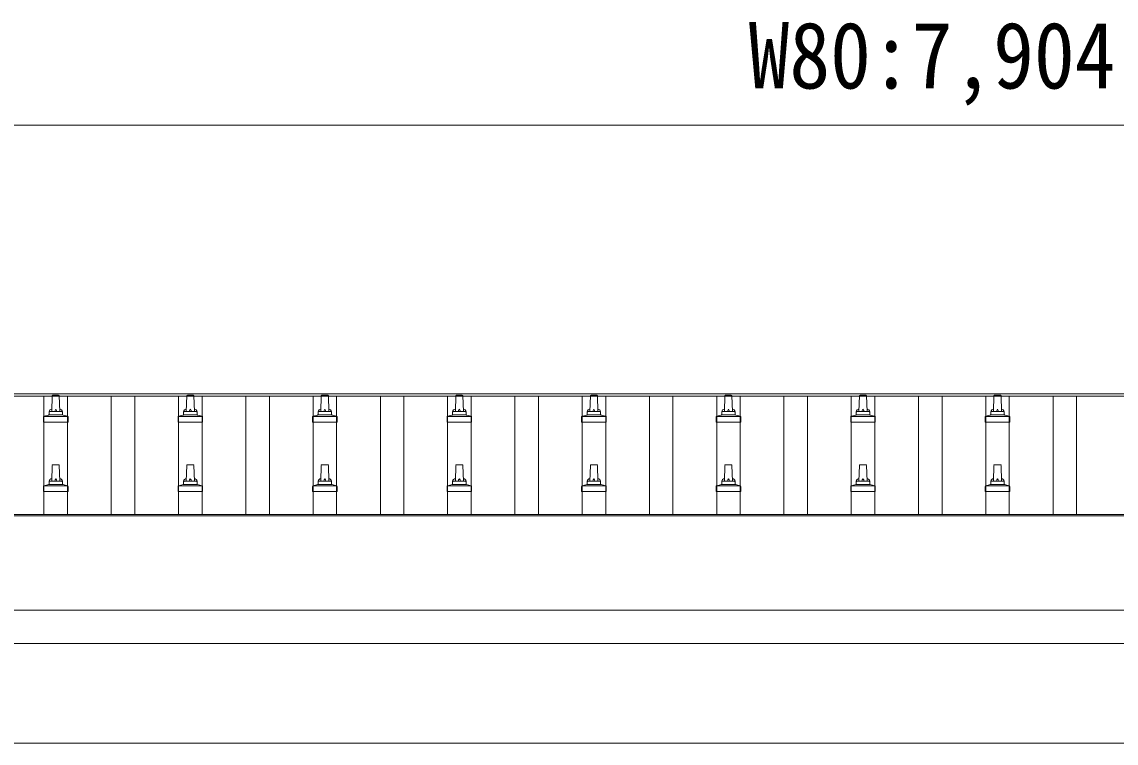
# Model space of a CAD drawing. Units: millimetres, scale not verified. Extents: x -14053 to 14053, y -9700 to 9700.
# Drawn here: x -6951 to -5324, y 3196 to 4268 of the extents above; entities that cross this region are included whole.
import ezdxf
from ezdxf.enums import TextEntityAlignment as Align

# ---------------------------------------------------------------- set-up
doc = ezdxf.new("R2010")
doc.units = ezdxf.units.MM
doc.header["$LTSCALE"] = 50
for name, color, linetype, lineweight in [('0-2_建具', 4, 'Continuous', 9), ('0-6_手摺', 5, 'Continuous', 5), ('0-8_外構', 6, 'Continuous', 9)]:
    doc.layers.add(name, color=color, linetype=linetype, lineweight=lineweight)
doc.styles.add('ＭＳ ゴシック', font='')
doc.styles.get('ＭＳ ゴシック').set_extended_font_data('MS Gothic')

msp = doc.modelspace()

# ---------------------------------------------------------------- linework, layer by layer
at = {"layer": '0-2_建具'}
for p, q in [((-9523.51, 3715.18), (-1677.51, 3715.18)), ((-9523.51, 3711.59), (-1677.51, 3711.59)), ((-6918.01, 3535.57), (-6918.01, 3711.59)), ((-6883.01, 3535.57), (-6883.01, 3711.59)), ((-6818.01, 3535.57), (-6818.01, 3711.59)), ((-6783.01, 3535.57), (-6783.01, 3711.59)), ((-6718.01, 3535.57), (-6718.01, 3711.59)), ((-6683.01, 3535.57), (-6683.01, 3711.59)), ((-6618.01, 3535.57), (-6618.01, 3711.59)), ((-6583.01, 3535.57), (-6583.01, 3711.59)), ((-6518.01, 3535.57), (-6518.01, 3711.59)), ((-6483.01, 3535.57), (-6483.01, 3711.59)), ((-6418.01, 3535.57), (-6418.01, 3711.59)), ((-6383.01, 3535.57), (-6383.01, 3711.59)), ((-6318.01, 3535.57), (-6318.01, 3711.59)), ((-6283.01, 3535.57), (-6283.01, 3711.59)), ((-6218.01, 3535.57), (-6218.01, 3711.59)), ((-6183.01, 3535.57), (-6183.01, 3711.59)), ((-6118.01, 3535.57), (-6118.01, 3711.59)), ((-6083.01, 3535.57), (-6083.01, 3711.59)), ((-6018.01, 3535.57), (-6018.01, 3711.59)), ((-5983.01, 3535.57), (-5983.01, 3711.59)), ((-5918.01, 3535.57), (-5918.01, 3711.59)), ((-5883.01, 3535.57), (-5883.01, 3711.59)), ((-5818.01, 3535.57), (-5818.01, 3711.59)), ((-5783.01, 3535.57), (-5783.01, 3711.59)), ((-5718.01, 3535.57), (-5718.01, 3711.59)), ((-5683.01, 3535.57), (-5683.01, 3711.59)), ((-5618.01, 3535.57), (-5618.01, 3711.59)), ((-5583.01, 3535.57), (-5583.01, 3711.59)), ((-5518.01, 3535.57), (-5518.01, 3711.59)), ((-5483.01, 3535.57), (-5483.01, 3711.59)), ((-5418.01, 3535.57), (-5418.01, 3711.59)), ((-5383.01, 3535.57), (-5383.01, 3711.59)), ((-3523.01, 3535.57), (-9521.51, 3535.57)), ((-9521.51, 3533.68), (-1679.51, 3533.68)), ((-9521.51, 3393.79), (-3523.01, 3393.79)), ((-3523.01, 3343.97), (-9521.51, 3343.97)), ((-3515.51, 3196.06), (-9405.59, 3196.06))]:
    msp.add_line(p, q, dxfattribs=at)
at = {"layer": '0-6_手摺'}
for p, q in [((-6906.51, 3688.66), (-6905.78, 3712.18)), ((-6904.78, 3713.16), (-6896.23, 3713.16)), ((-6895.23, 3712.18), (-6894.51, 3688.66)), ((-6706.51, 3688.66), (-6705.78, 3712.18)), ((-6704.78, 3713.16), (-6696.23, 3713.16)), ((-6695.23, 3712.18), (-6694.51, 3688.66)), ((-6506.51, 3688.66), (-6505.78, 3712.18)), ((-6504.78, 3713.16), (-6496.23, 3713.16)), ((-6495.23, 3712.18), (-6494.51, 3688.66)), ((-6306.51, 3688.66), (-6305.78, 3712.18)), ((-6304.78, 3713.16), (-6296.23, 3713.16)), ((-6295.23, 3712.18), (-6294.51, 3688.66)), ((-6106.51, 3688.66), (-6105.78, 3712.18)), ((-6104.78, 3713.16), (-6096.23, 3713.16)), ((-6095.23, 3712.18), (-6094.51, 3688.66)), ((-5906.51, 3688.66), (-5905.78, 3712.18)), ((-5904.78, 3713.16), (-5896.23, 3713.16)), ((-5895.23, 3712.18), (-5894.51, 3688.66)), ((-5706.51, 3688.66), (-5705.78, 3712.18)), ((-5704.78, 3713.16), (-5696.23, 3713.16)), ((-5695.23, 3712.18), (-5694.51, 3688.66)), ((-5506.51, 3688.66), (-5505.78, 3712.18)), ((-5504.78, 3713.16), (-5496.23, 3713.16)), ((-5495.23, 3712.18), (-5494.51, 3688.66)), ((-6918.76, 3673.16), (-6918.76, 3680.87)), ((-6918.38, 3681.66), (-6882.64, 3681.66)), ((-6917.99, 3681.84), (-6911.27, 3683.47)), ((-6910.89, 3683.66), (-6890.13, 3683.66)), ((-6910.51, 3684.45), (-6910.51, 3688.66)), ((-6909.51, 3688.66), (-6891.51, 3688.66)), ((-6890.51, 3684.45), (-6890.51, 3688.66)), ((-6883.02, 3681.84), (-6889.74, 3683.47)), ((-6882.26, 3673.16), (-6882.26, 3680.87)), ((-6718.76, 3673.16), (-6718.76, 3680.87)), ((-6718.38, 3681.66), (-6682.64, 3681.66)), ((-6717.99, 3681.84), (-6711.27, 3683.47)), ((-6710.89, 3683.66), (-6690.13, 3683.66)), ((-6710.51, 3684.45), (-6710.51, 3688.66)), ((-6709.51, 3688.66), (-6691.51, 3688.66)), ((-6690.51, 3684.45), (-6690.51, 3688.66)), ((-6683.02, 3681.84), (-6689.74, 3683.47)), ((-6682.26, 3673.16), (-6682.26, 3680.87)), ((-6518.76, 3673.16), (-6518.76, 3680.87)), ((-6518.38, 3681.66), (-6482.64, 3681.66)), ((-6517.99, 3681.84), (-6511.27, 3683.47)), ((-6510.89, 3683.66), (-6490.13, 3683.66)), ((-6510.51, 3684.45), (-6510.51, 3688.66)), ((-6509.51, 3688.66), (-6491.51, 3688.66)), ((-6490.51, 3684.45), (-6490.51, 3688.66)), ((-6483.02, 3681.84), (-6489.74, 3683.47)), ((-6482.26, 3673.16), (-6482.26, 3680.87)), ((-6318.76, 3673.16), (-6318.76, 3680.87)), ((-6318.38, 3681.66), (-6282.64, 3681.66)), ((-6317.99, 3681.84), (-6311.27, 3683.47)), ((-6310.89, 3683.66), (-6290.13, 3683.66)), ((-6310.51, 3684.45), (-6310.51, 3688.66)), ((-6309.51, 3688.66), (-6291.51, 3688.66)), ((-6290.51, 3684.45), (-6290.51, 3688.66)), ((-6283.02, 3681.84), (-6289.74, 3683.47)), ((-6282.26, 3673.16), (-6282.26, 3680.87)), ((-6118.76, 3673.16), (-6118.76, 3680.87)), ((-6118.38, 3681.66), (-6082.64, 3681.66)), ((-6117.99, 3681.84), (-6111.27, 3683.47)), ((-6110.89, 3683.66), (-6090.13, 3683.66)), ((-6110.51, 3684.45), (-6110.51, 3688.66)), ((-6109.51, 3688.66), (-6091.51, 3688.66)), ((-6090.51, 3684.45), (-6090.51, 3688.66)), ((-6083.02, 3681.84), (-6089.74, 3683.47)), ((-6082.26, 3673.16), (-6082.26, 3680.87)), ((-5918.76, 3673.16), (-5918.76, 3680.87)), ((-5918.38, 3681.66), (-5882.64, 3681.66)), ((-5917.99, 3681.84), (-5911.27, 3683.47)), ((-5910.89, 3683.66), (-5890.13, 3683.66)), ((-5910.51, 3684.45), (-5910.51, 3688.66)), ((-5909.51, 3688.66), (-5891.51, 3688.66)), ((-5890.51, 3684.45), (-5890.51, 3688.66)), ((-5883.02, 3681.84), (-5889.74, 3683.47)), ((-5882.26, 3673.16), (-5882.26, 3680.87)), ((-5718.76, 3673.16), (-5718.76, 3680.87)), ((-5718.38, 3681.66), (-5682.64, 3681.66)), ((-5717.99, 3681.84), (-5711.27, 3683.47)), ((-5710.89, 3683.66), (-5690.13, 3683.66)), ((-5710.51, 3684.45), (-5710.51, 3688.66)), ((-5709.51, 3688.66), (-5691.51, 3688.66)), ((-5690.51, 3684.45), (-5690.51, 3688.66)), ((-5683.02, 3681.84), (-5689.74, 3683.47)), ((-5682.26, 3673.16), (-5682.26, 3680.87)), ((-5518.76, 3673.16), (-5518.76, 3680.87)), ((-5518.38, 3681.66), (-5482.64, 3681.66)), ((-5517.99, 3681.84), (-5511.27, 3683.47)), ((-5510.89, 3683.66), (-5490.13, 3683.66)), ((-5510.51, 3684.45), (-5510.51, 3688.66)), ((-5509.51, 3688.66), (-5491.51, 3688.66)), ((-5490.51, 3684.45), (-5490.51, 3688.66)), ((-5483.02, 3681.84), (-5489.74, 3683.47)), ((-5482.26, 3673.16), (-5482.26, 3680.87)), ((-6882.26, 3673.16), (-6918.76, 3673.16)), ((-6682.26, 3673.16), (-6718.76, 3673.16)), ((-6482.26, 3673.16), (-6518.76, 3673.16)), ((-6282.26, 3673.16), (-6318.76, 3673.16)), ((-6082.26, 3673.16), (-6118.76, 3673.16)), ((-5882.26, 3673.16), (-5918.76, 3673.16)), ((-5682.26, 3673.16), (-5718.76, 3673.16)), ((-5482.26, 3673.16), (-5518.76, 3673.16)), ((-6906.51, 3585.33), (-6905.78, 3608.85)), ((-6904.78, 3609.83), (-6896.23, 3609.83)), ((-6895.23, 3608.85), (-6894.51, 3585.33)), ((-6706.51, 3585.33), (-6705.78, 3608.85)), ((-6704.78, 3609.83), (-6696.23, 3609.83)), ((-6695.23, 3608.85), (-6694.51, 3585.33)), ((-6506.51, 3585.33), (-6505.78, 3608.85)), ((-6504.78, 3609.83), (-6496.23, 3609.83)), ((-6495.23, 3608.85), (-6494.51, 3585.33)), ((-6306.51, 3585.33), (-6305.78, 3608.85)), ((-6304.78, 3609.83), (-6296.23, 3609.83)), ((-6295.23, 3608.85), (-6294.51, 3585.33)), ((-6106.51, 3585.33), (-6105.78, 3608.85)), ((-6104.78, 3609.83), (-6096.23, 3609.83)), ((-6095.23, 3608.85), (-6094.51, 3585.33)), ((-5906.51, 3585.33), (-5905.78, 3608.85)), ((-5904.78, 3609.83), (-5896.23, 3609.83)), ((-5895.23, 3608.85), (-5894.51, 3585.33)), ((-5706.51, 3585.33), (-5705.78, 3608.85)), ((-5704.78, 3609.83), (-5696.23, 3609.83)), ((-5695.23, 3608.85), (-5694.51, 3585.33)), ((-5506.51, 3585.33), (-5505.78, 3608.85)), ((-5504.78, 3609.83), (-5496.23, 3609.83)), ((-5495.23, 3608.85), (-5494.51, 3585.33)), ((-6917.99, 3578.51), (-6911.27, 3580.14)), ((-6910.89, 3580.33), (-6890.13, 3580.33)), ((-6910.51, 3581.11), (-6910.51, 3585.33)), ((-6909.51, 3585.33), (-6891.51, 3585.33)), ((-6890.51, 3581.11), (-6890.51, 3585.33)), ((-6883.02, 3578.51), (-6889.74, 3580.14)), ((-6717.99, 3578.51), (-6711.27, 3580.14)), ((-6710.89, 3580.33), (-6690.13, 3580.33)), ((-6710.51, 3581.11), (-6710.51, 3585.33)), ((-6709.51, 3585.33), (-6691.51, 3585.33)), ((-6690.51, 3581.11), (-6690.51, 3585.33)), ((-6683.02, 3578.51), (-6689.74, 3580.14)), ((-6517.99, 3578.51), (-6511.27, 3580.14)), ((-6510.89, 3580.33), (-6490.13, 3580.33)), ((-6510.51, 3581.11), (-6510.51, 3585.33)), ((-6509.51, 3585.33), (-6491.51, 3585.33)), ((-6490.51, 3581.11), (-6490.51, 3585.33)), ((-6483.02, 3578.51), (-6489.74, 3580.14)), ((-6317.99, 3578.51), (-6311.27, 3580.14)), ((-6310.89, 3580.33), (-6290.13, 3580.33)), ((-6310.51, 3581.11), (-6310.51, 3585.33)), ((-6309.51, 3585.33), (-6291.51, 3585.33)), ((-6290.51, 3581.11), (-6290.51, 3585.33)), ((-6283.02, 3578.51), (-6289.74, 3580.14)), ((-6117.99, 3578.51), (-6111.27, 3580.14)), ((-6110.89, 3580.33), (-6090.13, 3580.33)), ((-6110.51, 3581.11), (-6110.51, 3585.33)), ((-6109.51, 3585.33), (-6091.51, 3585.33)), ((-6090.51, 3581.11), (-6090.51, 3585.33)), ((-6083.02, 3578.51), (-6089.74, 3580.14)), ((-5917.99, 3578.51), (-5911.27, 3580.14)), ((-5910.89, 3580.33), (-5890.13, 3580.33)), ((-5910.51, 3581.11), (-5910.51, 3585.33)), ((-5909.51, 3585.33), (-5891.51, 3585.33)), ((-5890.51, 3581.11), (-5890.51, 3585.33)), ((-5883.02, 3578.51), (-5889.74, 3580.14)), ((-5717.99, 3578.51), (-5711.27, 3580.14)), ((-5710.89, 3580.33), (-5690.13, 3580.33)), ((-5710.51, 3581.11), (-5710.51, 3585.33)), ((-5709.51, 3585.33), (-5691.51, 3585.33)), ((-5690.51, 3581.11), (-5690.51, 3585.33)), ((-5683.02, 3578.51), (-5689.74, 3580.14)), ((-5517.99, 3578.51), (-5511.27, 3580.14)), ((-5510.89, 3580.33), (-5490.13, 3580.33)), ((-5510.51, 3581.11), (-5510.51, 3585.33)), ((-5509.51, 3585.33), (-5491.51, 3585.33)), ((-5490.51, 3581.11), (-5490.51, 3585.33)), ((-5483.02, 3578.51), (-5489.74, 3580.14)), ((-6918.76, 3569.83), (-6918.76, 3577.54)), ((-6882.26, 3569.83), (-6918.76, 3569.83)), ((-6918.38, 3578.33), (-6882.64, 3578.33)), ((-6882.26, 3569.83), (-6882.26, 3577.54)), ((-6718.76, 3569.83), (-6718.76, 3577.54)), ((-6682.26, 3569.83), (-6718.76, 3569.83)), ((-6718.38, 3578.33), (-6682.64, 3578.33)), ((-6682.26, 3569.83), (-6682.26, 3577.54)), ((-6518.76, 3569.83), (-6518.76, 3577.54)), ((-6482.26, 3569.83), (-6518.76, 3569.83)), ((-6518.38, 3578.33), (-6482.64, 3578.33)), ((-6482.26, 3569.83), (-6482.26, 3577.54)), ((-6318.76, 3569.83), (-6318.76, 3577.54)), ((-6282.26, 3569.83), (-6318.76, 3569.83)), ((-6318.38, 3578.33), (-6282.64, 3578.33)), ((-6282.26, 3569.83), (-6282.26, 3577.54)), ((-6118.76, 3569.83), (-6118.76, 3577.54)), ((-6082.26, 3569.83), (-6118.76, 3569.83)), ((-6118.38, 3578.33), (-6082.64, 3578.33)), ((-6082.26, 3569.83), (-6082.26, 3577.54)), ((-5918.76, 3569.83), (-5918.76, 3577.54)), ((-5882.26, 3569.83), (-5918.76, 3569.83)), ((-5918.38, 3578.33), (-5882.64, 3578.33)), ((-5882.26, 3569.83), (-5882.26, 3577.54)), ((-5718.76, 3569.83), (-5718.76, 3577.54)), ((-5682.26, 3569.83), (-5718.76, 3569.83)), ((-5718.38, 3578.33), (-5682.64, 3578.33)), ((-5682.26, 3569.83), (-5682.26, 3577.54)), ((-5518.76, 3569.83), (-5518.76, 3577.54)), ((-5482.26, 3569.83), (-5518.76, 3569.83)), ((-5518.38, 3578.33), (-5482.64, 3578.33)), ((-5482.26, 3569.83), (-5482.26, 3577.54))]:
    msp.add_line(p, q, dxfattribs=at)
for centre, radius, start, end in [((-6904.78, 3712.16), 1, 90, 178.60509), ((-6896.23, 3712.16), 1, 1.39491, 90), ((-6704.78, 3712.16), 1, 90, 178.60509), ((-6696.23, 3712.16), 1, 1.39491, 90), ((-6504.78, 3712.16), 1, 90, 178.60509), ((-6496.23, 3712.16), 1, 1.39491, 90), ((-6304.78, 3712.16), 1, 90, 178.60509), ((-6296.23, 3712.16), 1, 1.39491, 90), ((-6104.78, 3712.16), 1, 90, 178.60509), ((-6096.23, 3712.16), 1, 1.39491, 90), ((-5904.78, 3712.16), 1, 90, 178.60509), ((-5896.23, 3712.16), 1, 1.39491, 90), ((-5704.78, 3712.16), 1, 90, 178.60509), ((-5696.23, 3712.16), 1, 1.39491, 90), ((-5504.78, 3712.16), 1, 90, 178.60509), ((-5496.23, 3712.16), 1, 1.39491, 90), ((-6917.76, 3680.87), 1, 103.62699, 180), ((-6911.51, 3684.45), 1, 283.62699, 0), ((-6906.42, 3688.02), 4.13, 90, 171.17633), ((-6909.51, 3687.66), 1, 90, 180), ((-6897.17, 3688.66), 4.83, 133.60282, 180), ((-6903.84, 3688.66), 4.83, 0, 46.39718), ((-6894.59, 3688.02), 4.13, 8.82367, 90), ((-6891.51, 3687.66), 1, 0, 90), ((-6889.51, 3684.45), 1, 180, 256.37301), ((-6883.26, 3680.87), 1, 0, 76.37301), ((-6717.76, 3680.87), 1, 103.62699, 180), ((-6711.51, 3684.45), 1, 283.62699, 0), ((-6706.42, 3688.02), 4.13, 90, 171.17633), ((-6709.51, 3687.66), 1, 90, 180), ((-6697.17, 3688.66), 4.83, 133.60282, 180), ((-6703.84, 3688.66), 4.83, 0, 46.39718), ((-6694.59, 3688.02), 4.13, 8.82367, 90), ((-6691.51, 3687.66), 1, 0, 90), ((-6689.51, 3684.45), 1, 180, 256.37301), ((-6683.26, 3680.87), 1, 0, 76.37301), ((-6517.76, 3680.87), 1, 103.62699, 180), ((-6511.51, 3684.45), 1, 283.62699, 0), ((-6506.42, 3688.02), 4.13, 90, 171.17633), ((-6509.51, 3687.66), 1, 90, 180), ((-6497.17, 3688.66), 4.83, 133.60282, 180), ((-6503.84, 3688.66), 4.83, 0, 46.39718), ((-6494.59, 3688.02), 4.13, 8.82367, 90), ((-6491.51, 3687.66), 1, 0, 90), ((-6489.51, 3684.45), 1, 180, 256.37301), ((-6483.26, 3680.87), 1, 0, 76.37301), ((-6317.76, 3680.87), 1, 103.62699, 180), ((-6311.51, 3684.45), 1, 283.62699, 0), ((-6306.42, 3688.02), 4.13, 90, 171.17633), ((-6309.51, 3687.66), 1, 90, 180), ((-6297.17, 3688.66), 4.83, 133.60282, 180), ((-6303.84, 3688.66), 4.83, 0, 46.39718), ((-6294.59, 3688.02), 4.13, 8.82367, 90), ((-6291.51, 3687.66), 1, 0, 90), ((-6289.51, 3684.45), 1, 180, 256.37301), ((-6283.26, 3680.87), 1, 0, 76.37301), ((-6117.76, 3680.87), 1, 103.62699, 180), ((-6111.51, 3684.45), 1, 283.62699, 0), ((-6106.42, 3688.02), 4.13, 90, 171.17633), ((-6109.51, 3687.66), 1, 90, 180), ((-6097.17, 3688.66), 4.83, 133.60282, 180), ((-6103.84, 3688.66), 4.83, 0, 46.39718), ((-6094.59, 3688.02), 4.13, 8.82367, 90), ((-6091.51, 3687.66), 1, 0, 90), ((-6089.51, 3684.45), 1, 180, 256.37301), ((-6083.26, 3680.87), 1, 0, 76.37301), ((-5917.76, 3680.87), 1, 103.62699, 180), ((-5911.51, 3684.45), 1, 283.62699, 0), ((-5906.42, 3688.02), 4.13, 90, 171.17633), ((-5909.51, 3687.66), 1, 90, 180), ((-5897.17, 3688.66), 4.83, 133.60282, 180), ((-5903.84, 3688.66), 4.83, 0, 46.39718), ((-5894.59, 3688.02), 4.13, 8.82367, 90), ((-5891.51, 3687.66), 1, 0, 90), ((-5889.51, 3684.45), 1, 180, 256.37301), ((-5883.26, 3680.87), 1, 0, 76.37301), ((-5717.76, 3680.87), 1, 103.62699, 180), ((-5711.51, 3684.45), 1, 283.62699, 0), ((-5706.42, 3688.02), 4.13, 90, 171.17633), ((-5709.51, 3687.66), 1, 90, 180), ((-5697.17, 3688.66), 4.83, 133.60282, 180), ((-5703.84, 3688.66), 4.83, 0, 46.39718), ((-5694.59, 3688.02), 4.13, 8.82367, 90), ((-5691.51, 3687.66), 1, 0, 90), ((-5689.51, 3684.45), 1, 180, 256.37301), ((-5683.26, 3680.87), 1, 0, 76.37301), ((-5517.76, 3680.87), 1, 103.62699, 180), ((-5511.51, 3684.45), 1, 283.62699, 0), ((-5506.42, 3688.02), 4.13, 90, 171.17633), ((-5509.51, 3687.66), 1, 90, 180), ((-5497.17, 3688.66), 4.83, 133.60282, 180), ((-5503.84, 3688.66), 4.83, 0, 46.39718), ((-5494.59, 3688.02), 4.13, 8.82367, 90), ((-5491.51, 3687.66), 1, 0, 90), ((-5489.51, 3684.45), 1, 180, 256.37301), ((-5483.26, 3680.87), 1, 0, 76.37301), ((-6904.78, 3608.83), 1, 90, 178.60509), ((-6896.23, 3608.83), 1, 1.39491, 90), ((-6704.78, 3608.83), 1, 90, 178.60509), ((-6696.23, 3608.83), 1, 1.39491, 90), ((-6504.78, 3608.83), 1, 90, 178.60509), ((-6496.23, 3608.83), 1, 1.39491, 90), ((-6304.78, 3608.83), 1, 90, 178.60509), ((-6296.23, 3608.83), 1, 1.39491, 90), ((-6104.78, 3608.83), 1, 90, 178.60509), ((-6096.23, 3608.83), 1, 1.39491, 90), ((-5904.78, 3608.83), 1, 90, 178.60509), ((-5896.23, 3608.83), 1, 1.39491, 90), ((-5704.78, 3608.83), 1, 90, 178.60509), ((-5696.23, 3608.83), 1, 1.39491, 90), ((-5504.78, 3608.83), 1, 90, 178.60509), ((-5496.23, 3608.83), 1, 1.39491, 90), ((-6911.51, 3581.11), 1, 283.62699, 0), ((-6906.42, 3584.69), 4.13, 90, 171.17633), ((-6909.51, 3584.33), 1, 90, 180), ((-6897.17, 3585.33), 4.83, 133.60282, 180), ((-6903.84, 3585.33), 4.83, 0, 46.39718), ((-6894.59, 3584.69), 4.13, 8.82367, 90), ((-6891.51, 3584.33), 1, 0, 90), ((-6889.51, 3581.11), 1, 180, 256.37301), ((-6711.51, 3581.11), 1, 283.62699, 0), ((-6706.42, 3584.69), 4.13, 90, 171.17633), ((-6709.51, 3584.33), 1, 90, 180), ((-6697.17, 3585.33), 4.83, 133.60282, 180), ((-6703.84, 3585.33), 4.83, 0, 46.39718), ((-6694.59, 3584.69), 4.13, 8.82367, 90), ((-6691.51, 3584.33), 1, 0, 90), ((-6689.51, 3581.11), 1, 180, 256.37301), ((-6511.51, 3581.11), 1, 283.62699, 0), ((-6506.42, 3584.69), 4.13, 90, 171.17633), ((-6509.51, 3584.33), 1, 90, 180), ((-6497.17, 3585.33), 4.83, 133.60282, 180), ((-6503.84, 3585.33), 4.83, 0, 46.39718), ((-6494.59, 3584.69), 4.13, 8.82367, 90), ((-6491.51, 3584.33), 1, 0, 90), ((-6489.51, 3581.11), 1, 180, 256.37301), ((-6311.51, 3581.11), 1, 283.62699, 0), ((-6306.42, 3584.69), 4.13, 90, 171.17633), ((-6309.51, 3584.33), 1, 90, 180), ((-6297.17, 3585.33), 4.83, 133.60282, 180), ((-6303.84, 3585.33), 4.83, 0, 46.39718), ((-6294.59, 3584.69), 4.13, 8.82367, 90), ((-6291.51, 3584.33), 1, 0, 90), ((-6289.51, 3581.11), 1, 180, 256.37301), ((-6111.51, 3581.11), 1, 283.62699, 0), ((-6106.42, 3584.69), 4.13, 90, 171.17633), ((-6109.51, 3584.33), 1, 90, 180), ((-6097.17, 3585.33), 4.83, 133.60282, 180), ((-6103.84, 3585.33), 4.83, 0, 46.39718), ((-6094.59, 3584.69), 4.13, 8.82367, 90), ((-6091.51, 3584.33), 1, 0, 90), ((-6089.51, 3581.11), 1, 180, 256.37301), ((-5911.51, 3581.11), 1, 283.62699, 0), ((-5906.42, 3584.69), 4.13, 90, 171.17633), ((-5909.51, 3584.33), 1, 90, 180), ((-5897.17, 3585.33), 4.83, 133.60282, 180), ((-5903.84, 3585.33), 4.83, 0, 46.39718), ((-5894.59, 3584.69), 4.13, 8.82367, 90), ((-5891.51, 3584.33), 1, 0, 90), ((-5889.51, 3581.11), 1, 180, 256.37301), ((-5711.51, 3581.11), 1, 283.62699, 0), ((-5706.42, 3584.69), 4.13, 90, 171.17633), ((-5709.51, 3584.33), 1, 90, 180), ((-5697.17, 3585.33), 4.83, 133.60282, 180), ((-5703.84, 3585.33), 4.83, 0, 46.39718), ((-5694.59, 3584.69), 4.13, 8.82367, 90), ((-5691.51, 3584.33), 1, 0, 90), ((-5689.51, 3581.11), 1, 180, 256.37301), ((-5511.51, 3581.11), 1, 283.62699, 0), ((-5506.42, 3584.69), 4.13, 90, 171.17633), ((-5509.51, 3584.33), 1, 90, 180), ((-5497.17, 3585.33), 4.83, 133.60282, 180), ((-5503.84, 3585.33), 4.83, 0, 46.39718), ((-5494.59, 3584.69), 4.13, 8.82367, 90), ((-5491.51, 3584.33), 1, 0, 90), ((-5489.51, 3581.11), 1, 180, 256.37301), ((-6917.76, 3577.54), 1, 103.62699, 180), ((-6883.26, 3577.54), 1, 0, 76.37301), ((-6717.76, 3577.54), 1, 103.62699, 180), ((-6683.26, 3577.54), 1, 0, 76.37301), ((-6517.76, 3577.54), 1, 103.62699, 180), ((-6483.26, 3577.54), 1, 0, 76.37301), ((-6317.76, 3577.54), 1, 103.62699, 180), ((-6283.26, 3577.54), 1, 0, 76.37301), ((-6117.76, 3577.54), 1, 103.62699, 180), ((-6083.26, 3577.54), 1, 0, 76.37301), ((-5917.76, 3577.54), 1, 103.62699, 180), ((-5883.26, 3577.54), 1, 0, 76.37301), ((-5717.76, 3577.54), 1, 103.62699, 180), ((-5683.26, 3577.54), 1, 0, 76.37301), ((-5517.76, 3577.54), 1, 103.62699, 180), ((-5483.26, 3577.54), 1, 0, 76.37301)]:
    msp.add_arc(centre, radius, start, end, dxfattribs=at)
at = {"layer": '0-8_外構'}
msp.add_line((-9552.51, 4114.18), (-1648.51, 4114.18), dxfattribs=at)

# ---------------------------------------------------------------- texts
at = {"layer": '0-8_外構', "color": 7, "style": 'ＭＳ ゴシック', "width": 0.9}
msp.add_text('W80:7,904', height=98.97, dxfattribs=at).set_placement((-5870.51, 4139.18), align=Align.BOTTOM_LEFT)

doc.saveas('drawing.dxf')
